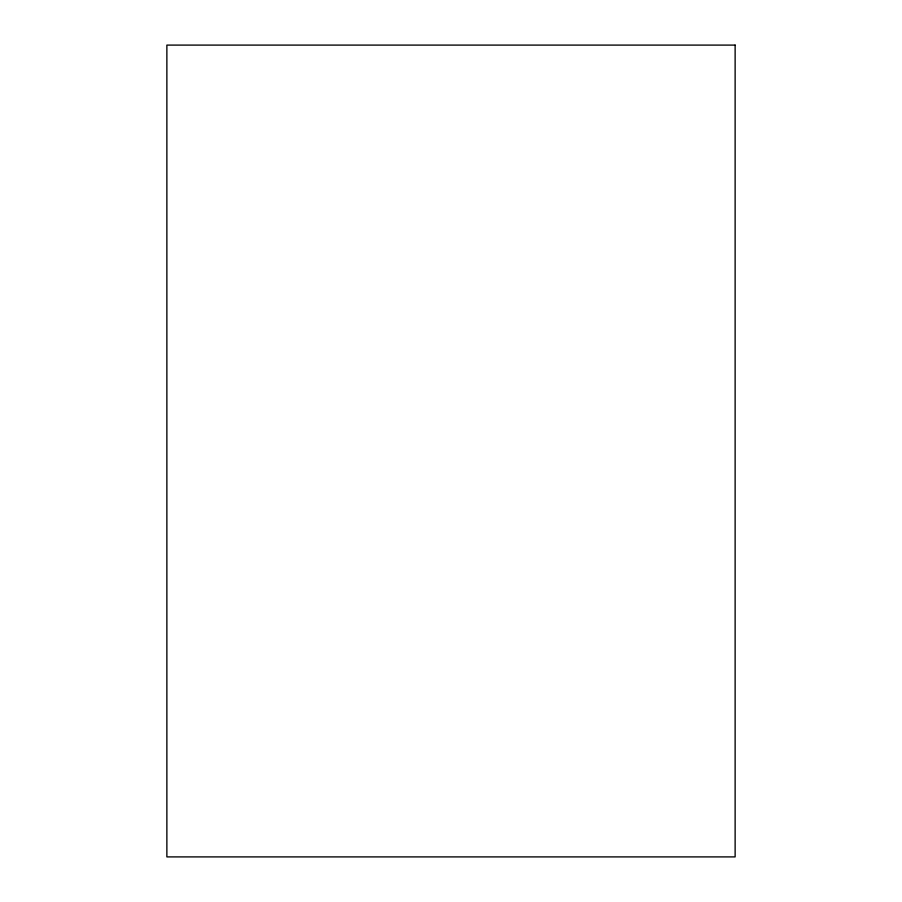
<?xml version="1.0" encoding="UTF-8"?>
<svg xmlns="http://www.w3.org/2000/svg" width="902" height="902" viewBox="0 0 902 902"><rect width="100%" height="100%" fill="white"/><g stroke="black" fill="none" stroke-linecap="round" stroke-linejoin="round"><path stroke-width="1.35" d="M735.13 45.1L166.87 45.1L166.87 856.9L735.13 856.9L735.13 45.1"/></g></svg>
